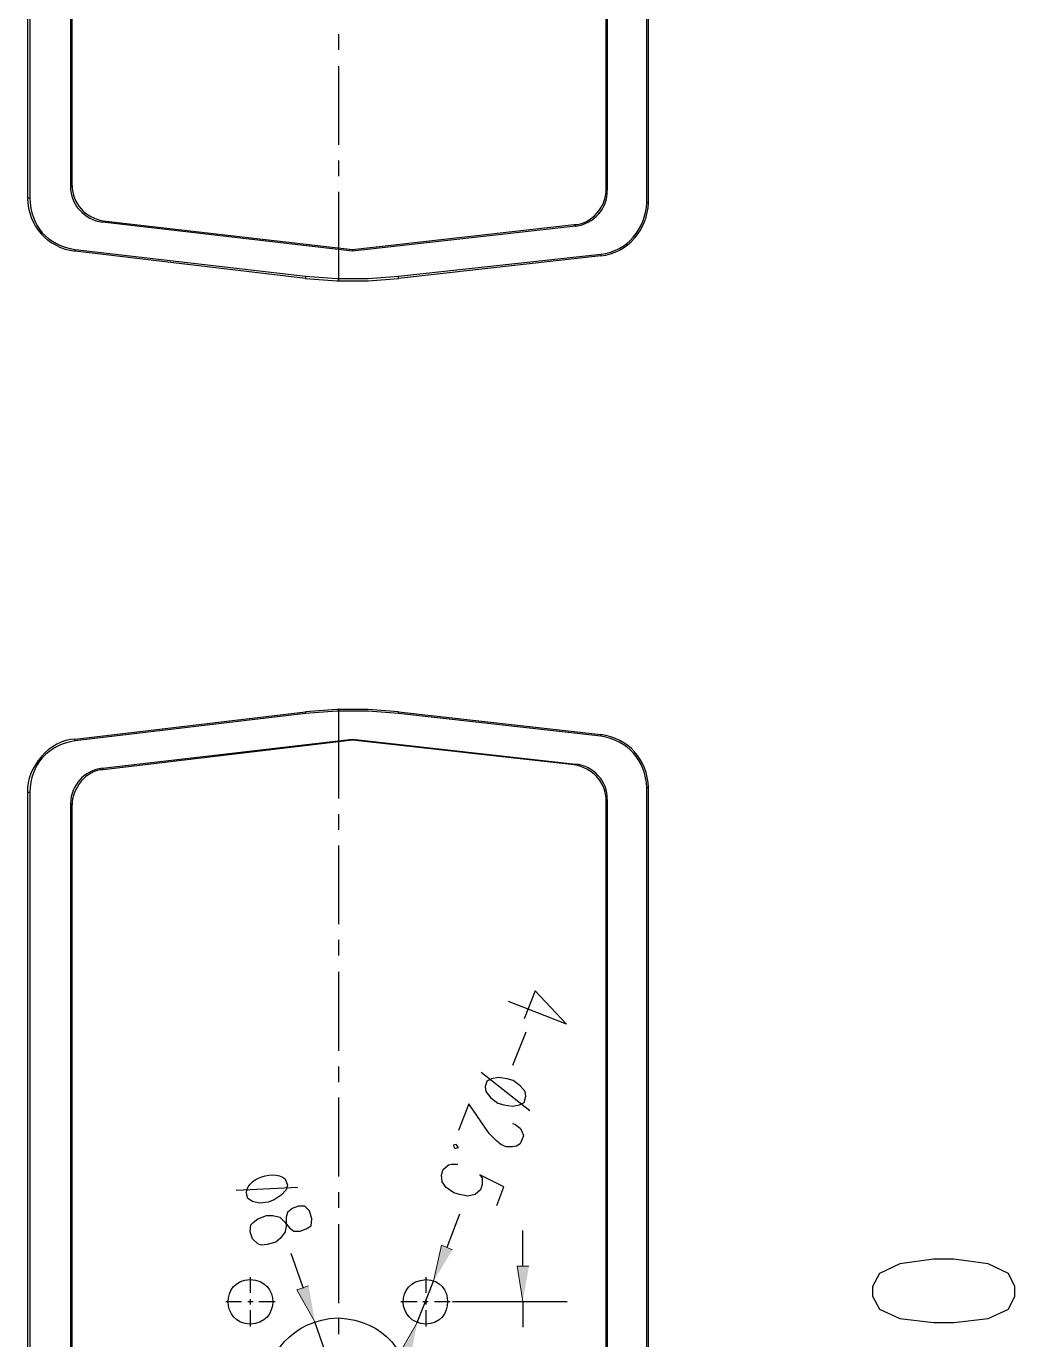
# Model space of a CAD drawing. Header units: inches. Extents: x 9 to 586, y 13 to 787.
# Drawn here: x 39.9 to 115.9, y 475.8 to 576.7 of the extents above; entities that cross this region are included whole.
import ezdxf

# ---------------------------------------------------------------- set-up
doc = ezdxf.new("R2010")
doc.units = ezdxf.units.IN
doc.header["$MEASUREMENT"] = 0
doc.layers.add('图层 1', color=7, linetype='Continuous')

msp = doc.modelspace()

# ---------------------------------------------------------------- hatches: boundary and pattern name
at = {"layer": '图层 1', "true_color": 0xffffff}
for points in [[(72.66, 482.66), (71.82, 483.02), (71.22, 480.26)], [(78.54, 481.4), (77.64, 481.4), (78.06, 478.7)], [(61.62, 479.9), (60.72, 479.6), (62.1, 477.14)], [(69.42, 474.38), (68.58, 474.68), (69.96, 477.08)]]:
    msp.add_hatch(color=7, dxfattribs=at).paths.add_polyline_path(points)

# ---------------------------------------------------------------- linework, layer by layer
at = {"layer": '图层 1', "color": 7, "lineweight": 25, "true_color": 0xffffff}
for points in [[(40.02, 655.28), (40.02, 563.48)], [(40.2, 655.28), (40.2, 563.48)], [(87.6, 563.12), (87.6, 655.58)], [(87.72, 563.12), (87.72, 655.58)], [(43.44, 654.26), (43.32, 654.38), (43.32, 564.38)], [(43.44, 564.44), (43.44, 654.26)], [(84.54, 564.08), (84.48, 564.14), (84.48, 654.62)], [(84.54, 654.68), (84.54, 564.08)], [(63.9, 576.08), (63.9, 574.88)], [(63.9, 573.62), (63.9, 567.56)], [(63.9, 566.36), (63.9, 565.16)], [(43.32, 564.38), (43.44, 564.44)], [(40.2, 563.48), (40.02, 563.48)], [(63.9, 563.96), (63.9, 557.12)], [(87.72, 563.12), (87.6, 563.12)], [(45.84, 561.74), (45.78, 561.62)], [(64.98, 559.4), (45.78, 561.62)], [(45.84, 561.74), (64.98, 559.52)], [(64.98, 559.52), (82.02, 561.44)], [(82.14, 561.32), (64.98, 559.4)], [(82.14, 561.32), (82.02, 561.44)], [(43.68, 559.52), (61.38, 557.48)], [(43.68, 559.4), (43.68, 559.52)], [(61.38, 557.3), (43.68, 559.4)], [(64.98, 559.52), (64.98, 559.4)], [(68.52, 557.48), (84.06, 559.16)], [(84.06, 559.16), (84.06, 559.04)], [(84.06, 559.04), (68.52, 557.3)], [(61.38, 557.48), (63.78, 557.3), (66.18, 557.3), (68.52, 557.48)], [(61.38, 557.48), (61.38, 557.3)], [(61.38, 557.3), (63.78, 557.12), (66.18, 557.12), (68.52, 557.3)], [(68.52, 557.3), (68.52, 557.48)], [(43.68, 521.9), (61.38, 524)], [(61.38, 523.88), (43.68, 521.78)], [(68.52, 524), (66.18, 524.18), (63.78, 524.18), (61.38, 524)], [(68.52, 523.88), (66.18, 524.06), (63.78, 524.06), (61.38, 523.88)], [(61.38, 524), (61.38, 523.88)], [(63.9, 524.18), (63.9, 517.34)], [(68.52, 523.88), (68.52, 524)], [(68.52, 524), (84.06, 522.26)], [(84.06, 522.14), (68.52, 523.88)], [(43.68, 521.78), (43.68, 521.9)], [(45.78, 519.68), (64.98, 521.9)], [(64.98, 521.84), (45.84, 519.56)], [(64.98, 521.84), (64.98, 521.9)], [(64.98, 521.9), (82.14, 519.98)], [(82.02, 519.92), (64.98, 521.84)], [(84.06, 522.26), (84.06, 522.14)], [(82.02, 519.92), (82.14, 519.98)], [(45.78, 519.68), (45.84, 519.56)], [(40.02, 517.82), (40.02, 426.08)], [(40.02, 517.82), (40.2, 517.82)], [(40.2, 517.82), (40.2, 426.08)], [(87.6, 425.72), (87.6, 518.18)], [(87.6, 518.18), (87.72, 518.18)], [(87.72, 425.72), (87.72, 518.18)], [(43.44, 516.86), (43.32, 516.98), (43.32, 426.92)], [(43.44, 427.04), (43.44, 516.86)], [(84.54, 517.28), (84.48, 517.16)], [(84.54, 426.62), (84.48, 426.74), (84.48, 517.16)], [(84.54, 517.28), (84.54, 426.62)], [(63.9, 516.14), (63.9, 514.94)], [(63.9, 513.74), (63.9, 507.68)], [(63.9, 506.48), (63.9, 505.28)], [(63.9, 504.02), (63.9, 497.96)], [(81.42, 500), (76.98, 501.74)], [(81.42, 500), (79.02, 502.58), (78.18, 500.42)], [(78.3, 499.4), (77.28, 496.82)], [(63.9, 496.76), (63.9, 495.56)], [(78.6, 493.34), (74.88, 496.28)], [(78.3, 494.48), (78.24, 494.84), (77.88, 495.26), (77.34, 495.68), (76.86, 495.8), (76.2, 495.92), (75.66, 495.8), (75.3, 495.62), (75.18, 495.2), (75.24, 494.84), (75.6, 494.36), (76.14, 493.94), (76.62, 493.82), (77.28, 493.7), (77.82, 493.82), (78.18, 494), (78.3, 494.48)], [(63.9, 494.36), (63.9, 488.3)], [(77.28, 492.38), (77.46, 492.32), (77.88, 492.02), (78, 491.78), (78.12, 491.42), (77.88, 490.82), (77.58, 490.64), (77.28, 490.58), (76.8, 490.58), (76.38, 490.76), (76.02, 491.06), (75.48, 491.6), (73.92, 493.88), (73.14, 491.84)], [(73.14, 490.52), (72.96, 490.76), (72.72, 490.7), (72.84, 490.46), (73.14, 490.52)], [(76.08, 486.08), (76.62, 487.52), (74.76, 488.42), (74.94, 488.18), (74.94, 487.7), (74.82, 487.28), (74.4, 486.92), (73.86, 486.8), (73.2, 486.92), (72.78, 487.04), (72.18, 487.46), (71.88, 487.88), (71.82, 488.42), (71.94, 488.84), (72.36, 489.2), (72.6, 489.26), (73.08, 489.26)], [(60.78, 487.46), (56.04, 487.22)], [(63.9, 487.1), (63.9, 485.9)], [(61.68, 485.66), (61.32, 486.02), (60.84, 486.02), (60.36, 485.84), (60, 485.54), (59.88, 485.18), (59.88, 484.52), (59.82, 484.04), (59.46, 483.56), (59.1, 483.26), (58.44, 483.08), (57.96, 483.02), (57.72, 483.14), (57.3, 483.5), (57.12, 484.04), (57.18, 484.58), (57.36, 484.76), (57.72, 485.06), (58.38, 485.3), (58.86, 485.3), (59.4, 485.18), (59.76, 484.82), (60.18, 484.34), (60.48, 484.1), (60.96, 484.1), (61.44, 484.28), (61.8, 484.52), (61.86, 485.06), (61.68, 485.66)], [(63.9, 484.64), (63.9, 478.58)], [(73.2, 485.42), (72.24, 482.84)], [(78.06, 481.4), (78.06, 484.16)], [(60.24, 482.42), (61.2, 479.72)], [(115.86, 479.84), (115.38, 480.86), (113.82, 481.58), (111.18, 481.94), (109.62, 481.94), (107.04, 481.58), (105.48, 480.86), (104.94, 479.84), (104.94, 479.12), (105.48, 478.1), (107.04, 477.38), (109.62, 477.08), (111.18, 477.08), (113.82, 477.38), (115.38, 478.1), (115.86, 479.12), (115.86, 479.84)], [(57.12, 480.56), (57.12, 479.36)], [(70.62, 480.56), (70.62, 479.36)], [(69.96, 477.08), (71.22, 480.26)], [(55.26, 478.7), (56.46, 478.7)], [(56.94, 478.7), (57.36, 478.7)], [(57.12, 478.88), (57.12, 478.46)], [(57.78, 478.7), (59.04, 478.7)], [(68.7, 478.7), (69.96, 478.7)], [(70.38, 478.7), (70.8, 478.7)], [(70.62, 478.88), (70.62, 478.46)], [(71.28, 478.7), (72.48, 478.7)], [(72.66, 478.7), (81.48, 478.7)], [(78.06, 478.7), (78.06, 476.72)], [(57.12, 478.04), (57.12, 476.78)], [(63.9, 477.38), (63.9, 476.18)], [(70.62, 478.04), (70.62, 476.78)], [(65.7, 466.76), (62.1, 477.14)]]:
    msp.add_lwpolyline(points, dxfattribs=at)
at = {"layer": '图层 1', "lineweight": 0}
for points in [[(72.66, 482.66), (71.82, 483.02), (71.22, 480.26)], [(78.54, 481.4), (77.64, 481.4), (78.06, 478.7)], [(61.62, 479.9), (60.72, 479.6), (62.1, 477.14)], [(69.42, 474.38), (68.58, 474.68), (69.96, 477.08)]]:
    msp.add_lwpolyline(points, dxfattribs=at)
at = {"layer": '图层 1', "color": 7, "lineweight": 25, "true_color": 0xffffff}
for points in [[(43.32, 564.38), (43.3, 562.98), (44.42, 561.81), (45.78, 561.62)], [(43.44, 564.44), (43.49, 563.06), (44.46, 561.96), (45.84, 561.74)], [(40.02, 563.48), (40.07, 561.35), (41.54, 559.67), (43.68, 559.4)], [(40.2, 563.48), (40.27, 561.3), (41.53, 559.88), (43.68, 559.52)], [(82.02, 561.44), (83.34, 561.44), (84.5, 562.86), (84.48, 564.14)], [(82.14, 561.32), (83.49, 561.49), (84.65, 562.69), (84.54, 564.08)], [(84.06, 559.16), (86.13, 559.43), (87.47, 561.09), (87.6, 563.12)], [(84.06, 559.04), (86.11, 559.25), (87.68, 561.08), (87.72, 563.12)], [(43.68, 521.9), (41.73, 521.87), (39.93, 519.73), (40.02, 517.82)], [(43.68, 521.78), (41.53, 521.42), (40.27, 520), (40.2, 517.82)], [(87.72, 518.18), (87.64, 520.35), (86.2, 521.98), (84.06, 522.26)], [(87.6, 518.18), (87.51, 520.28), (86.13, 521.83), (84.06, 522.14)], [(84.48, 517.16), (84.47, 518.6), (83.41, 519.71), (82.02, 519.92)], [(84.54, 517.28), (84.63, 518.63), (83.46, 519.87), (82.14, 519.98)], [(45.78, 519.68), (44.34, 519.47), (43.39, 518.41), (43.32, 516.98)], [(45.84, 519.56), (44.55, 519.54), (43.42, 518.1), (43.44, 516.86)]]:
    msp.add_open_spline(points, degree=3, dxfattribs=at)
for points, knots in [([(59.82, 488.12), (58.77, 488.98), (56.33, 487.91), (56.94, 486.62), (56.94, 486.62), (57.3, 486.38), (57.3, 486.38), (57.3, 486.38), (57.84, 486.26), (57.84, 486.26), (57.84, 486.26), (58.5, 486.32), (58.5, 486.32), (58.5, 486.32), (58.98, 486.5), (58.98, 486.5), (58.98, 486.5), (59.52, 486.86), (59.52, 486.86), (59.52, 486.86), (59.88, 487.28), (59.88, 487.28), (59.88, 487.28), (60, 487.64), (60, 487.64), (60, 487.64), (59.82, 488.12), (59.82, 488.12)], [0, 0, 0, 0, 1, 1, 1, 2, 2, 2, 3, 3, 3, 4, 4, 4, 5, 5, 5, 6, 6, 6, 7, 7, 7, 8, 8, 8, 9, 9, 9, 9]), ([(57.12, 476.96), (59.42, 476.98), (59.46, 480.37), (57.12, 480.38), (54.86, 480.36), (54.9, 476.98), (57.12, 476.96)], [0, 0, 0, 0, 1, 1, 1, 2, 2, 2, 2]), ([(70.62, 476.96), (72.83, 476.98), (72.88, 480.36), (70.62, 480.38), (68.22, 480.24), (68.38, 477.05), (70.62, 476.96)], [0, 0, 0, 0, 1, 1, 1, 2, 2, 2, 2]), ([(63.9, 466.46), (71.15, 466.84), (71.15, 477.06), (63.9, 477.44), (56.56, 477.09), (56.56, 466.81), (63.9, 466.46)], [0, 0, 0, 0, 1, 1, 1, 2, 2, 2, 2])]:
    msp.add_open_spline(points, degree=3, knots=knots, dxfattribs=at)

doc.saveas('drawing.dxf')
